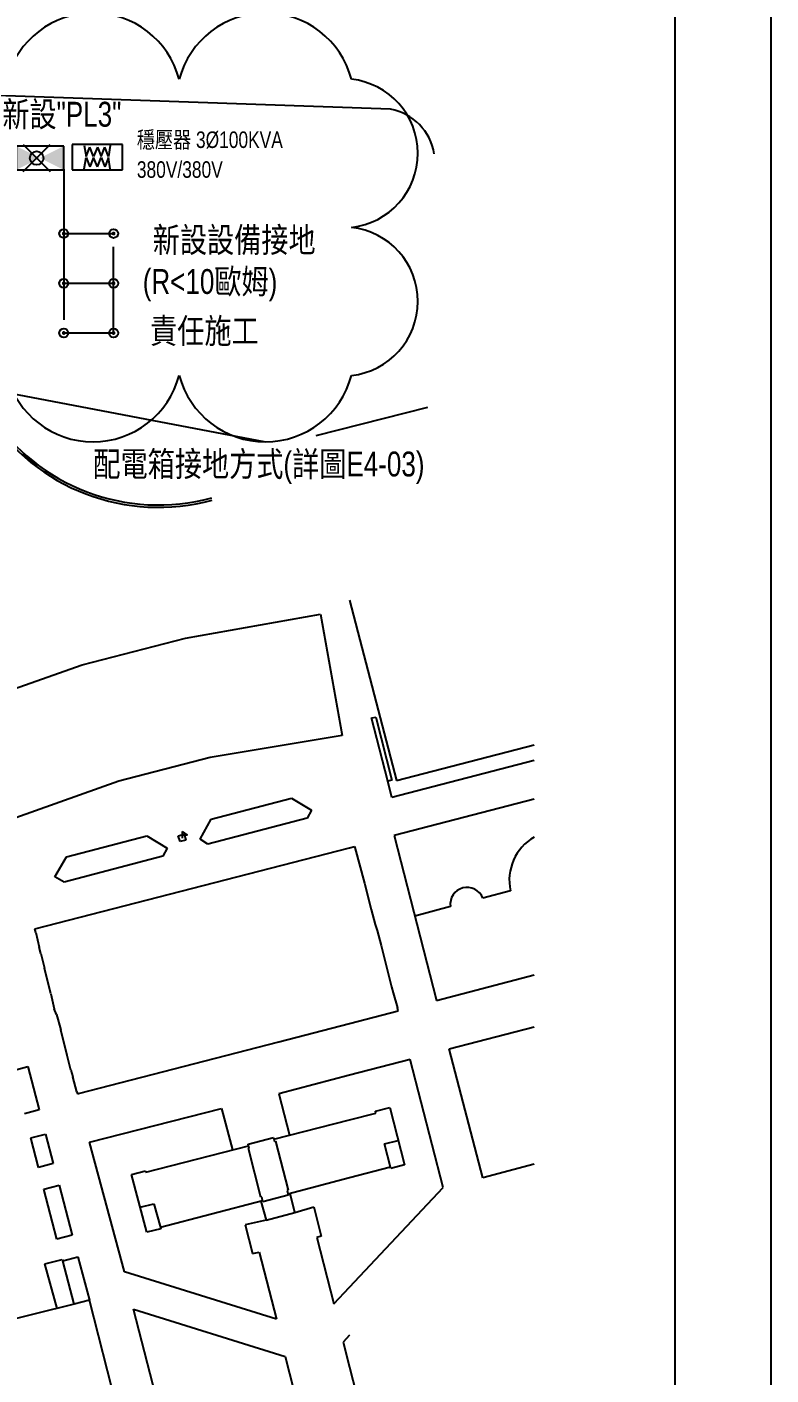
# Model space of a CAD drawing. Header units: millimetres. Extents: x 1358 to 1865, y 706 to 1003.
# Drawn here: x 1810.3 to 1865.1, y 778.2 to 877.5 of the extents above; entities that cross this region are included whole.
import ezdxf
from ezdxf.enums import TextEntityAlignment as Align

# ---------------------------------------------------------------- set-up
doc = ezdxf.new("R2010")
doc.units = ezdxf.units.MM
doc.header["$PDMODE"] = 35
doc.linetypes.add('HIDDEN', pattern=[9.525, 6.35, -3.175])
for name, color, linetype in [('L-燈具圖', 7, 'Continuous'), ('建築', 7, 'Continuous'), ('接地線', 3, 'HIDDEN'), ('文字', 6, 'Continuous'), ('既設管線', 1, 'HIDDEN'), ('電氣設備', 161, 'Continuous')]:
    doc.layers.add(name, color=color, linetype=linetype)
doc.styles.add('AE', font='romans.shx', dxfattribs={"bigfont": 'chineset.shx'})
doc.styles.add('新細明體', font='')
doc.styles.get('新細明體').set_extended_font_data('新細明體')

# ---------------------------------------------------------------- blocks, each defined once
blk = doc.blocks.new('GN04D2D')
at = {"color": 0, "linetype": 'ByBlock'}
for p, q in [((-300, 300), (-300, 0)), ((300, 300), (-300, 300)), ((300, 0), (300, 300)), ((-300, 0), (300, 0))]:
    blk.add_line(p, q, dxfattribs=at)
blk.add_point((41, 151), dxfattribs=at)
for points in [[(-300, 0), (-300, 300), (0, 150)], [(300, 0), (300, 300), (0, 150)]]:
    blk.add_solid(points, dxfattribs=at)
at = {"color": 0, "linetype": 'ByBlock', "style": 'AE', "flags": 1}
blk.add_attdef('KENCAD', (0, 0), '', height=1, dxfattribs=at)
blk = doc.blocks.new('GF07D2D')
at = {"color": 0, "linetype": 'ByBlock'}
for p, q in [((-588, 509), (-504, 9)), ((-504, 9), (-338, 424)), ((-171, 9), (-338, 424)), ((-4, 424), (-171, 9)), ((-4, 424), (162, 9)), ((162, 9), (329, 424)), ((496, 9), (329, 424)), ((579, 509), (496, 9)), ((-588, -541), (-504, -41)), ((-504, -41), (-338, -456)), ((-171, -41), (-338, -456)), ((-4, -456), (-171, -41)), ((-4, -456), (162, -41)), ((162, -41), (329, -456)), ((496, -41), (329, -456)), ((579, -541), (496, -41))]:
    blk.add_line(p, q, dxfattribs=at)
at = {"color": 0, "linetype": 'ByBlock', "style": 'AE', "flags": 1}
blk.add_attdef('KENCAD', (0, 0), '', height=1, dxfattribs=at)

msp = doc.modelspace()

# ---------------------------------------------------------------- linework, layer by layer
at = {"linetype": 'ByBlock'}
for p, q in [((1813.656, 868.817, 0.462), (1813.656, 866.971, 0.462)), ((1817.348, 868.817, 0.462), (1813.656, 868.817, 0.462)), ((1817.348, 866.971, 0.462), (1817.348, 868.817, 0.462)), ((1813.656, 866.971, 0.462), (1817.348, 866.971, 0.462))]:
    msp.add_line(p, q, dxfattribs=at)
for points in [[(1445.48, 706.418), (1865.091, 706.418), (1865.091, 1003.113), (1445.48, 1003.113)], [(1452.545, 713.482), (1858.027, 713.482), (1858.027, 996.048), (1452.545, 996.048)]]:
    msp.add_lwpolyline(points, close=True)
at = {"color": 7, "linetype": 'Continuous', "elevation": 1.249}
for points in [[(1821.76, 817.976), (1822.126, 817.976), (1821.76, 818.22)], [(1821.76, 817.732), (1821.76, 818.22)]]:
    msp.add_lwpolyline(points, dxfattribs=at)
at = {"layer": 'L-燈具圖'}
for points, const_width in [([(1812.987, 866.955, -1), (1813.082, 866.955, -1)], 0.0945), ([(1813.034, 862.341, -1), (1813.034, 862.2, -1)], 0.142), ([(1816.697, 862.341, -1), (1816.697, 862.2, -1)], 0.142), ([(1813.034, 858.679, -1), (1813.034, 858.537, -1)], 0.142), ([(1816.697, 858.679, -1), (1816.697, 858.537, -1)], 0.142), ([(1813.034, 855.017, -1), (1813.034, 854.875, -1)], 0.142), ([(1816.697, 855.017, -1), (1816.697, 854.875, -1)], 0.142)]:
    msp.add_lwpolyline(points, format="xyb", close=True, dxfattribs=dict(at, const_width=const_width))
for centre in [(1813.034, 862.271), (1816.697, 862.271), (1813.034, 858.608), (1816.697, 858.608), (1813.034, 854.946), (1816.697, 854.946)]:
    msp.add_circle(centre, 0.33, dxfattribs=at)
at = {"layer": '建築', "ltscale": 1000}
for p, q in [((1837.084, 871.432, -0.427), (1806.037, 872.51, -0.427)), ((1831.598, 847.387, -0.427), (1839.83, 849.494, -0.427)), ((1834.074, 835.266, 1.75), (1837.518, 821.99, 1.75)), ((1821.993, 832.476, 2.113), (1831.929, 834.233, 2.113)), ((1831.929, 834.233, 2.113), (1833.529, 825.295, 2.113)), ((1814.388, 830.499, 2.113), (1821.993, 832.476, 2.113)), ((1804.814, 827.152, 2.113), (1814.388, 830.499, 2.113)), ((1835.691, 826.595, 1.031), (1835.994, 826.655, 1.031)), ((1836.894, 821.936, 1.031), (1835.691, 826.595, 1.031)), ((1835.994, 826.655, 1.031), (1837.19, 822.004, 1.031)), ((1833.529, 825.295, 2.113), (1824.693, 823.822, 2.113)), ((1837.518, 821.99, 1.75), (1847.656, 824.611, 1.75)), ((1823.819, 823.674, 2.113), (1817.082, 821.945, 2.113)), ((1824.693, 823.822, 2.113), (1823.819, 823.674, 2.113)), ((1847.656, 823.461, 1.176), (1837.182, 820.733, 1.176)), ((1817.082, 821.945, 2.113), (1807.79, 818.62, 2.113)), ((1837.19, 822.004, 1.031), (1836.894, 821.936, 1.031)), ((1837.182, 820.733, 1.176), (1836.894, 821.936, 1.176)), ((1823.879, 819.147, 0.972), (1829.791, 820.681, 0.972)), ((1829.791, 820.681, 0.972), (1831.273, 819.791, 0.972)), ((1847.656, 820.611, 1.051), (1837.357, 817.924, 1.051)), ((1830.953, 819.201, 0.972), (1823.629, 817.293, 0.972)), ((1831.273, 819.791, 0.972), (1830.953, 819.201, 0.972)), ((1823.064, 817.657, 0.972), (1823.879, 819.147, 0.972)), ((1813.237, 816.368, 0.98), (1819.136, 817.902, 0.98)), ((1819.136, 817.902, 0.98), (1820.644, 817.003, 0.98)), ((1821.456, 817.912, 0.831), (1821.889, 818.038, 0.831)), ((1821.59, 817.485, 0.831), (1821.456, 817.912, 0.831)), ((1822.008, 817.6, 0.831), (1821.59, 817.485, 0.831)), ((1821.889, 818.038, 0.831), (1822.008, 817.6, 0.831)), ((1823.629, 817.293, 0.972), (1823.064, 817.657, 0.972)), ((1837.357, 817.924, 1.051), (1840.467, 805.781, 1.051)), ((1810.9, 811.06, 0.827), (1834.074, 817.035, 0.827)), ((1812.381, 814.883, 0.98), (1813.237, 816.368, 0.98)), ((1820.326, 816.408, 0.98), (1813.054, 814.503, 0.98)), ((1820.644, 817.003, 0.98), (1820.326, 816.408, 0.98)), ((1834.074, 817.035, 0.827), (1834.43, 817.127, 0.827)), ((1834.43, 817.127, 0.827), (1834.451, 817.046, 0.827)), ((1834.451, 817.046, 1.199), (1835.179, 814.417, 1.199)), ((1813.054, 814.503, 0.98), (1812.381, 814.883, 0.98)), ((1835.179, 814.417, 1.199), (1835.649, 812.486, 1.199)), ((1845.909, 813.855, 1.063), (1843.875, 813.319, 1.063)), ((1835.649, 812.486, 1.23), (1835.959, 811.374, 1.23)), ((1841.495, 812.691, 1.063), (1838.874, 812, 1.063)), ((1835.959, 811.374, 1.23), (1836.1, 810.945, 1.23)), ((1810.97, 810.787, 0.827), (1810.9, 811.06, 0.827)), ((1810.97, 810.787, 1.148), (1811.231, 809.705, 1.148)), ((1836.1, 810.945, 1.199), (1836.395, 809.832, 1.199)), ((1811.352, 809.238, 1.16), (1811.231, 809.705, 1.16)), ((1836.395, 809.832, 1.199), (1836.891, 807.856, 1.199)), ((1811.352, 809.238, 1.16), (1811.614, 808.162, 1.16)), ((1812.082, 806.264, 1.191), (1811.614, 808.162, 1.191)), ((1836.891, 807.856, 1.202), (1837.164, 806.796, 1.202)), ((1840.467, 805.781, 1.051), (1847.656, 807.668, 1.051)), ((1812.082, 806.264, 1.191), (1812.335, 805.176, 1.191)), ((1837.164, 806.796, 1.202), (1837.277, 806.347, 1.202)), ((1837.277, 806.347, 1.202), (1837.598, 805.231, 1.202)), ((1812.495, 804.75, 1.199), (1812.335, 805.176, 1.199)), ((1812.495, 804.75, 1.199), (1812.809, 803.625, 1.199)), ((1834.074, 804.091, 1.031), (1837.653, 805.016, 1.031)), ((1837.653, 805.016, 1.031), (1837.598, 805.231, 1.031)), ((1813.278, 801.718, 1.191), (1812.809, 803.625, 1.191)), ((1828.852, 802.74, 1.031), (1834.074, 804.091, 1.031)), ((1841.401, 802.226, 1.055), (1847.656, 803.844, 1.055)), ((1814.125, 798.919, 1.031), (1828.852, 802.74, 1.031)), ((1813.563, 800.659, 1.191), (1813.278, 801.718, 1.191)), ((1838.536, 801.425, 0.929), (1834.074, 800.269, 0.929)), ((1840.968, 792.009, 0.929), (1838.536, 801.425, 0.929)), ((1843.867, 792.722, 1.055), (1841.401, 802.226, 1.055)), ((1809.304, 800.623, 1.16), (1810.395, 800.909, 1.16)), ((1810.395, 800.909, 1.16), (1811.23, 797.726, 1.16)), ((1813.563, 800.659, 1.191), (1813.694, 800.156, 1.191)), ((1813.993, 799.048, 1.202), (1813.694, 800.156, 1.202)), ((1834.074, 800.269, 0.929), (1828.853, 798.917, 0.929)), ((1813.993, 799.048, 1.031), (1814.033, 798.895, 1.031)), ((1814.033, 798.895, 1.031), (1814.125, 798.919, 1.031)), ((1828.853, 798.917, 0.929), (1829.642, 795.85, 0.929)), ((1811.23, 797.726, 1.16), (1810.139, 797.44, 1.16)), ((1814.916, 795.352, 1.12), (1824.653, 797.835, 1.12)), ((1824.653, 797.835, 1.12), (1825.443, 794.769, 1.12)), ((1834.074, 796.992, 4.078), (1835.996, 797.487, 4.078)), ((1835.973, 797.619, 4.078), (1837.027, 797.9, 4.078)), ((1835.996, 797.487, 4.078), (1835.973, 797.619, 4.078)), ((1837.027, 797.9, 4.078), (1838.12, 793.685, 4.078)), ((1828.503, 795.557, 4.078), (1834.074, 796.992, 4.078)), ((1810.605, 795.66, 1.163), (1811.675, 795.941, 1.163)), ((1811.177, 793.481, 1.163), (1810.605, 795.66, 1.163)), ((1811.675, 795.941, 1.163), (1812.247, 793.762, 1.163)), ((1817.492, 785.787, 1.12), (1814.916, 795.352, 1.12)), ((1826.593, 795.209, 4.64), (1828.467, 795.698, 4.64)), ((1828.467, 795.698, 4.64), (1828.545, 795.395, 4.64)), ((1828.545, 795.395, 4.64), (1828.611, 795.413, 4.64)), ((1828.611, 795.413, 4.64), (1829.552, 791.82, 4.64)), ((1836.633, 795.21, 3.964), (1837.656, 795.476, 3.964)), ((1819.069, 793.127, 4.078), (1826.628, 795.074, 4.078)), ((1826.676, 794.888, 4.64), (1826.593, 795.209, 4.64)), ((1826.628, 794.875, 4.64), (1826.676, 794.888, 4.64)), ((1827.529, 791.283, 4.64), (1826.628, 794.875, 4.64)), ((1837.081, 793.495, 3.964), (1836.633, 795.21, 3.964)), ((1812.247, 793.762, 1.163), (1811.177, 793.481, 1.163)), ((1837.081, 793.495, 4.078), (1834.074, 792.707, 4.078)), ((1837.101, 793.409, 4.078), (1837.081, 793.495, 4.078)), ((1838.12, 793.685, 4.078), (1837.101, 793.409, 4.078)), ((1847.656, 793.729, 1.055), (1843.867, 792.722, 1.055)), ((1818.018, 792.967, 4.078), (1819.037, 793.239, 4.078)), ((1819.134, 788.714, 4.078), (1818.018, 792.967, 4.078)), ((1819.037, 793.239, 4.078), (1819.069, 793.127, 4.078)), ((1834.074, 792.707, 4.078), (1829.535, 791.517, 4.078)), ((1811.562, 791.884, 1.163), (1812.689, 792.175, 1.163)), ((1812.512, 788.2, 1.163), (1811.562, 791.884, 1.163)), ((1812.689, 792.175, 1.163), (1813.64, 788.491, 1.163)), ((1829.556, 791.435, 4.64), (1827.686, 790.96, 4.64)), ((1829.552, 791.82, 4.64), (1829.464, 791.796, 4.64)), ((1829.464, 791.796, 4.64), (1829.556, 791.435, 4.64)), ((1830.047, 790.156, 1.992), (1829.684, 791.556, 1.992)), ((1834.074, 784.675, 0.929), (1840.968, 792.009, 0.929)), ((1818.651, 790.555, 4.039), (1819.672, 790.799, 4.039)), ((1819.672, 790.799, 4.039), (1820.149, 789.056, 4.039)), ((1827.668, 791.027, 4.078), (1820.149, 789.056, 4.078)), ((1827.598, 791.301, 4.64), (1827.529, 791.283, 4.64)), ((1827.541, 790.994, 1.992), (1827.923, 789.603, 1.992)), ((1827.686, 790.96, 4.64), (1827.598, 791.301, 4.64)), ((1830.047, 790.156, 0.929), (1831.431, 790.578, 0.929)), ((1831.431, 790.578, 0.929), (1831.978, 788.423, 0.929)), ((1827.923, 789.603, 1.12), (1826.395, 789.245, 1.12)), ((1827.923, 789.603, 1.992), (1830.047, 790.156, 1.992)), ((1813.64, 788.491, 1.163), (1812.512, 788.2, 1.163)), ((1820.171, 788.964, 4.078), (1819.134, 788.714, 4.078)), ((1820.149, 789.056, 4.078), (1820.171, 788.964, 4.078)), ((1826.395, 789.245, 1.12), (1826.913, 787.136, 1.12)), ((1831.978, 788.423, 0.929), (1831.647, 788.332, 0.929)), ((1831.647, 788.332, 0.929), (1832.908, 783.435, 0.929)), ((1811.649, 786.382, 1.14), (1812.924, 786.712, 1.14)), ((1812.924, 786.712, 1.14), (1812.951, 786.606, 1.14)), ((1812.951, 786.606, 1.179), (1814.077, 786.904, 1.179)), ((1813.801, 783.402, 1.179), (1812.951, 786.606, 1.179)), ((1814.077, 786.904, 1.179), (1814.927, 783.701, 1.179)), ((1826.913, 787.136, 1.12), (1827.404, 787.253, 1.12)), ((1827.404, 787.253, 1.12), (1828.692, 782.3, 1.12)), ((1812.533, 783.093, 1.14), (1811.649, 786.382, 1.14)), ((1828.692, 782.3, 1.12), (1817.492, 785.787, 1.12)), ((1832.908, 783.435, 0.929), (1834.074, 784.675, 0.929)), ((1814.927, 783.701, 1.179), (1813.801, 783.402, 1.179)), ((1817.985, 771.681, 1.019), (1814.927, 783.701, 1.019)), ((1813.801, 783.402, 1.019), (1806.297, 781.569, 1.019)), ((1821.469, 770.251, 0.968), (1818.161, 783.049, 0.968)), ((1818.161, 783.049, 0.968), (1829.32, 779.555, 0.968)), ((1834.074, 781.12, 1.029), (1833.599, 780.623, 1.029)), ((1833.599, 780.623, 1.029), (1834.074, 778.77, 1.029)), ((1829.32, 779.555, 0.968), (1833.389, 763.906, 0.968)), ((1834.074, 778.77, 1.029), (1837.606, 764.978, 1.029))]:
    msp.add_line(p, q, dxfattribs=at)
for centre, radius, start, end in [((1836.335, 867.477, -0.427), 4.025, 9.47002, 79.27805), ((1820.014, 857.135, -0.427), 14.859, 213.00258, 285.23169), ((1820.014, 857.135, -0.427), 15.029, 213.00258, 285.23169), ((1896.547, 948.888, -0.427), 134.406, 229.91541, 230.50359), ((1849.519, 814.628, 1.063), 3.692, 120.30554, 192.0851), ((1842.721, 812.868, 1.063), 1.239, 21.34822, 188.19678)]:
    msp.add_arc(centre, radius, start, end, dxfattribs=at)
at = {"layer": '接地線'}
for p, q in [((1813.034, 866.955), (1813.034, 862.271)), ((1813.034, 862.271), (1816.697, 862.271)), ((1813.034, 862.271), (1813.034, 854.946)), ((1816.697, 854.946), (1816.697, 862.271)), ((1813.034, 858.608), (1816.697, 858.608)), ((1813.034, 854.946), (1816.697, 854.946))]:
    msp.add_line(p, q, dxfattribs=at)
at = {"layer": '既設管線', "ltscale": 1000}
msp.add_line((1739.521, 863.723), (1827.87, 846.932, 0.191), dxfattribs=at)
at = {"layer": '既設管線', "ltscale": 1000, "elevation": 0.191}
msp.add_lwpolyline([(1808.844, 873.638, 0.895041), (1808.844, 862.727, 0.895041), (1808.844, 851.816, 0.769965), (1821.528, 851.816, 0.769965), (1834.212, 851.816, 0.895041), (1834.212, 862.727, 0.895041), (1834.212, 873.638, 0.769965), (1821.528, 873.638, 0.769965), (1808.844, 873.638, 0.769965)], format="xyb", dxfattribs=at)

# ---------------------------------------------------------------- block references
at = {"layer": '電氣設備', "ltscale": 1000, "xscale": 0.005859736250999596, "yscale": 0.005859736250999596, "zscale": 0.04883113542689153, "rotation": 180}
msp.add_blockref('GN04D2D', (1811.277, 868.713), dxfattribs=at)
at = {"layer": '電氣設備', "ltscale": 1000, "xscale": 0.001640726150343556, "yscale": 0.001640726150343556, "zscale": 0.01640726150343555}
msp.add_blockref('GF07D2D', (1815.508, 867.927), dxfattribs=at)

# ---------------------------------------------------------------- texts
at = {"layer": '文字', "style": '新細明體', "width": 0.8}
for s, height, p in [('新設"PL3"', 1.8312, (1808.506, 870.142, -0.143)), ('穩壓器 3%%C100KVA', 1.22078, (1818.412, 868.572, -0.478)), ('380V/380V', 1.2208, (1818.412, 866.374, -0.478)), ('配電箱接地方式(詳圖E4-03)', 1.83117, (1815.212, 844.379))]:
    msp.add_text(s, height=height, dxfattribs=at).set_placement(p)
for s, p in [('新設設備接地', (1831.57, 860.887, -2.295)), ('(R<10歐姆)', (1828.751, 857.822, -2.295)), ('責任施工', (1827.378, 854.187, -2.295))]:
    msp.add_text(s, height=1.8312, dxfattribs=at).set_placement(p, align=Align.RIGHT)

doc.saveas('drawing.dxf')
